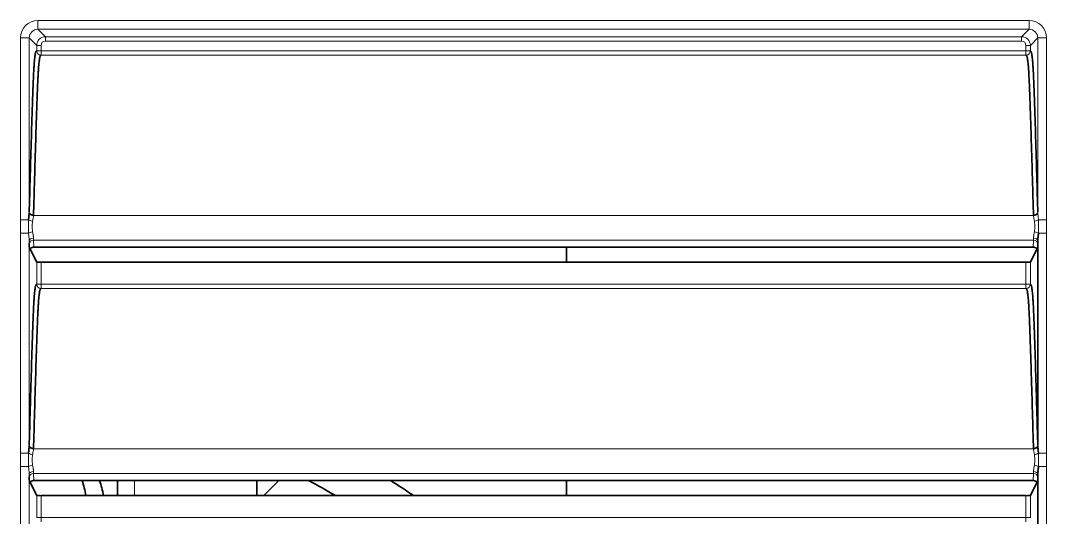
# Model space of a CAD drawing. Header units: inches. Extents: x -1096 to 3103, y -191 to 3207.
# Drawn here: x 2372.7 to 2431.7, y 1751.6 to 1780.1 of the extents above; entities that cross this region are included whole.
import ezdxf

# ---------------------------------------------------------------- set-up
doc = ezdxf.new("R2010")
doc.units = ezdxf.units.IN

msp = doc.modelspace()

# ---------------------------------------------------------------- linework, layer by layer
at = {"lineweight": 13}
for p, q in [((2373.723, 1779.624), (2373.723, 1780.123)), ((2373.723, 1780.123), (2430.69, 1780.123)), ((2373.723, 1779.624), (2374.151, 1779.195)), ((2430.69, 1779.624), (2373.723, 1779.624)), ((2430.261, 1779.195), (2430.69, 1779.624)), ((2430.69, 1779.624), (2430.69, 1780.123)), ((2372.723, 1779.124), (2373.223, 1779.124)), ((2372.723, 1768.679), (2372.723, 1779.124)), ((2373.652, 1778.695), (2373.223, 1779.124)), ((2373.223, 1779.124), (2373.223, 1769.131)), ((2374.151, 1779.195), (2374.151, 1778.945)), ((2374.151, 1779.195), (2430.261, 1779.195)), ((2430.261, 1779.195), (2430.261, 1778.945)), ((2431.189, 1779.124), (2430.761, 1778.695)), ((2431.189, 1769.131), (2431.189, 1779.124)), ((2431.189, 1779.124), (2431.689, 1779.124)), ((2431.689, 1779.124), (2431.689, 1768.679)), ((2373.652, 1778.695), (2373.901, 1778.695)), ((2373.652, 1778.389), (2373.652, 1778.695)), ((2373.901, 1778.695), (2373.901, 1778.389)), ((2430.261, 1778.945), (2374.151, 1778.945)), ((2430.511, 1778.389), (2430.511, 1778.695)), ((2430.511, 1778.695), (2430.761, 1778.695)), ((2430.761, 1778.695), (2430.761, 1778.389)), ((2373.652, 1778.389), (2373.901, 1778.389)), ((2373.901, 1778.389), (2430.511, 1778.389)), ((2373.901, 1778.389), (2373.901, 1778.139)), ((2430.511, 1778.139), (2373.901, 1778.139)), ((2430.511, 1778.389), (2430.761, 1778.389)), ((2430.511, 1778.389), (2430.511, 1778.139)), ((2372.723, 1768.679), (2373.186, 1768.679)), ((2373.47, 1768.923), (2430.942, 1768.923)), ((2431.226, 1768.679), (2431.689, 1768.679)), ((2372.723, 1767.913), (2373.186, 1767.913)), ((2372.723, 1755.279), (2372.723, 1767.913)), ((2431.226, 1767.913), (2431.689, 1767.913)), ((2431.689, 1767.913), (2431.689, 1755.279)), ((2373.223, 1767.464), (2373.223, 1755.731)), ((2373.478, 1767.515), (2373.496, 1767.11)), ((2430.934, 1767.515), (2373.478, 1767.515)), ((2430.916, 1767.11), (2430.934, 1767.515)), ((2373.652, 1764.989), (2373.652, 1766.257)), ((2373.901, 1766.241), (2373.901, 1764.989)), ((2430.511, 1764.989), (2430.511, 1766.241)), ((2430.761, 1766.257), (2430.761, 1764.989)), ((2373.901, 1764.989), (2373.652, 1764.989)), ((2373.901, 1764.989), (2430.511, 1764.989)), ((2373.901, 1764.989), (2373.901, 1764.739)), ((2430.511, 1764.989), (2430.761, 1764.989)), ((2430.511, 1764.989), (2430.511, 1764.739)), ((2430.511, 1764.739), (2373.901, 1764.739)), ((2373.47, 1755.523), (2430.942, 1755.523)), ((2372.723, 1755.279), (2373.186, 1755.279)), ((2431.226, 1755.279), (2431.689, 1755.279)), ((2372.723, 1754.513), (2373.186, 1754.513)), ((2372.723, 1741.879), (2372.723, 1754.513)), ((2431.226, 1754.513), (2431.689, 1754.513)), ((2431.689, 1754.513), (2431.689, 1741.879)), ((2373.223, 1754.064), (2373.223, 1742.331)), ((2373.478, 1754.115), (2373.496, 1753.71)), ((2430.934, 1754.115), (2373.478, 1754.115)), ((2379.271, 1753.71), (2379.271, 1752.84)), ((2430.916, 1753.71), (2430.934, 1754.115)), ((2373.652, 1751.589), (2373.652, 1752.857)), ((2373.901, 1752.841), (2373.901, 1751.589)), ((2430.511, 1751.589), (2430.511, 1752.841)), ((2430.761, 1752.857), (2430.761, 1751.589)), ((2373.901, 1751.589), (2373.652, 1751.589)), ((2373.901, 1751.589), (2430.511, 1751.589)), ((2373.901, 1751.589), (2373.901, 1751.339)), ((2430.511, 1751.589), (2430.761, 1751.589)), ((2430.511, 1751.589), (2430.511, 1751.339))]:
    msp.add_line(p, q, dxfattribs=at)
at = {"lineweight": 35}
for p, q in [((2373.246, 1766.919), (2373.228, 1767.32)), ((2431.184, 1767.32), (2431.166, 1766.919)), ((2431.189, 1755.731), (2431.189, 1767.464)), ((2373.652, 1766.257), (2373.276, 1767.003)), ((2430.916, 1767.11), (2373.496, 1767.11)), ((2404.106, 1767.108), (2404.106, 1766.239)), ((2431.136, 1767.003), (2430.761, 1766.257)), ((2430.511, 1766.241), (2373.901, 1766.241)), ((2373.246, 1753.519), (2373.228, 1753.92)), ((2430.916, 1753.71), (2373.496, 1753.71)), ((2378.306, 1752.84), (2378.306, 1753.71)), ((2386.306, 1753.71), (2386.306, 1752.84)), ((2387.562, 1753.71), (2386.693, 1752.84)), ((2404.106, 1753.704), (2404.106, 1752.836)), ((2431.184, 1753.92), (2431.166, 1753.519)), ((2431.189, 1742.331), (2431.189, 1754.064)), ((2373.652, 1752.857), (2373.276, 1753.603)), ((2431.136, 1753.603), (2430.761, 1752.857)), ((2430.511, 1752.841), (2373.901, 1752.841))]:
    msp.add_line(p, q, dxfattribs=at)
for radius, start, end in [(57.6, 59.63767, 61.39426), (60, 55.92938, 57.4425)]:
    msp.add_arc((2361.706, 1703.141), radius, start, end, dxfattribs=at)
at = {"lineweight": 13}
for centre, major_axis, ratio, start_param, end_param in [((2373.724, 1779.123), (0.708, -0.708), 0.998783, 2.356803, 3.926382), ((2373.724, 1779.123), (-0.355, 0.355), 0.996359, 5.498396, 7.067974), ((2430.688, 1779.123), (-0.708, -0.708), 0.998783, 2.356803, 3.926382), ((2430.688, 1779.123), (0.355, 0.355), 0.996359, 5.498396, 7.067974), ((2374.152, 1778.695), (-0.354, 0.354), 0.999999, 5.498396, 7.067974), ((2430.261, 1778.695), (0.354, 0.354), 0.999999, 5.498396, 7.067974), ((2374.152, 1778.695), (0.177, -0.177), 0.998783, 2.356803, 3.926382), ((2430.261, 1778.695), (-0.177, -0.177), 0.998783, 2.356803, 3.926382), ((2373.901, 1778.389), (-0.066, 0.241), 0.999345, 1.301791, 2.872251), ((2430.511, 1778.389), (-0.066, -0.241), 0.999345, 0.269342, 1.839802), ((2373.47, 1769.079), (-0.249, 0.018), 0.625593, 0.115951, 1.616349), ((2373.473, 1769.131), (-0.25, 0.007), 0.626591, 0.044795, 1.588394), ((2430.939, 1769.131), (-0.25, -0.007), 0.626591, 1.553199, 3.096797), ((2430.942, 1769.079), (-0.249, -0.018), 0.625593, 1.525244, 3.025641), ((2373.418, 1768.679), (-0.248, 0.033), 0.303681, 0.408018, 1.610641), ((2430.995, 1768.679), (-0.248, -0.033), 0.303681, 1.530952, 2.733575), ((2373.418, 1767.913), (-0.248, -0.033), 0.303681, 4.672545, 5.875168), ((2430.995, 1767.913), (-0.248, 0.033), 0.303681, 3.54961, 4.752233), ((2373.473, 1767.464), (-0.25, -0.008), 0.665625, 4.69165, 6.236404), ((2373.256, 1768.296), (0, 1.25), 0.034921, 2.299368, 2.466852), ((2373.478, 1767.32), (-0.25, -0.011), 0.780579, 4.678329, 6.227322), ((2373.505, 1768.296), (0, 1), 0.043651, 2.299368, 2.466852), ((2430.907, 1768.296), (0, 1), 0.043651, 3.816333, 3.983817), ((2430.934, 1767.32), (-0.25, 0.011), 0.780579, 3.197456, 4.746449), ((2430.939, 1767.464), (-0.25, 0.008), 0.665625, 3.188374, 4.733128), ((2431.157, 1768.296), (0, 1.25), 0.034921, 3.816334, 3.983818), ((2373.901, 1764.989), (-0.066, 0.241), 0.999345, 1.301791, 2.872251), ((2430.511, 1764.989), (-0.066, -0.241), 0.999345, 0.269342, 1.839802), ((2373.47, 1755.679), (-0.249, 0.018), 0.625593, 0.115951, 1.616349), ((2373.473, 1755.731), (-0.25, 0.007), 0.626591, 0.044795, 1.588394), ((2430.939, 1755.731), (-0.25, -0.007), 0.626591, 1.553199, 3.096797), ((2430.942, 1755.679), (-0.249, -0.018), 0.625593, 1.525244, 3.025641), ((2373.418, 1755.279), (-0.248, 0.033), 0.303681, 0.408018, 1.610641), ((2430.995, 1755.279), (-0.248, -0.033), 0.303681, 1.530952, 2.733575), ((2373.418, 1754.513), (-0.248, -0.033), 0.303681, 4.672545, 5.875168), ((2373.473, 1754.064), (-0.25, -0.008), 0.665625, 4.69165, 6.236404), ((2373.505, 1754.896), (0, 1), 0.043651, 2.299368, 2.466852), ((2430.907, 1754.896), (0, 1), 0.043651, 3.816333, 3.983817), ((2430.939, 1754.064), (-0.25, 0.008), 0.665625, 3.188374, 4.733128), ((2430.995, 1754.513), (-0.248, 0.033), 0.303681, 3.54961, 4.752233), ((2373.256, 1754.896), (0, 1.25), 0.034921, 2.299368, 2.466852), ((2373.478, 1753.92), (-0.25, -0.011), 0.780579, 4.678329, 6.227322), ((2430.934, 1753.92), (-0.25, 0.011), 0.780579, 3.197456, 4.746449), ((2431.157, 1754.896), (0, 1.25), 0.034921, 3.816334, 3.983818)]:
    msp.add_ellipse(centre, major_axis=major_axis, ratio=ratio, start_param=start_param, end_param=end_param, dxfattribs=at)
at = {"lineweight": 35}
for centre, major_axis, ratio, start_param, end_param in [((2373.901, 1766.258), (-0.25, 0), 0.06935, 0.034907, 1.570796), ((2430.511, 1766.258), (-0.25, 0), 0.06935, 1.570796, 3.106686), ((2371.828, 1750.27), (-1.513, -6.63), 0.681998, 2.118415, 2.263542), ((2372.897, 1750.026), (1.513, 6.63), 0.681998, 5.299744, 5.448086), ((2373.901, 1752.858), (-0.25, 0), 0.06935, 0.034907, 1.570796), ((2430.511, 1752.858), (-0.25, 0), 0.06935, 1.570796, 3.106686)]:
    msp.add_ellipse(centre, major_axis=major_axis, ratio=ratio, start_param=start_param, end_param=end_param, dxfattribs=at)
for points, knots in [([(2373.223, 1769.131), (2373.238, 1769.653), (2373.252, 1770.175), (2373.275, 1770.953), (2373.282, 1771.213), (2373.297, 1771.73), (2373.304, 1771.988), (2373.319, 1772.502), (2373.327, 1772.758), (2373.342, 1773.268), (2373.35, 1773.522), (2373.365, 1774.026), (2373.373, 1774.276), (2373.389, 1774.772), (2373.397, 1775.018), (2373.409, 1775.38), (2373.413, 1775.5), (2373.419, 1775.678), (2373.421, 1775.737), (2373.425, 1775.855), (2373.428, 1775.913), (2373.434, 1776.086), (2373.443, 1776.313), (2373.451, 1776.531), (2373.465, 1776.849), (2373.474, 1777.049), (2373.489, 1777.323), (2373.494, 1777.41), (2373.5, 1777.512), (2373.502, 1777.532), (2373.504, 1777.571), (2373.508, 1777.629), (2373.512, 1777.683), (2373.52, 1777.786), (2373.526, 1777.848), (2373.537, 1777.96), (2373.542, 1778.01), (2373.559, 1778.142), (2373.57, 1778.206), (2373.584, 1778.267), (2373.587, 1778.278), (2373.593, 1778.298), (2373.596, 1778.307), (2373.605, 1778.332), (2373.611, 1778.345), (2373.622, 1778.366), (2373.628, 1778.373), (2373.64, 1778.384), (2373.646, 1778.388), (2373.652, 1778.389)], [0, 0, 0, 0, 0.125, 0.125, 0.1875, 0.1875, 0.25, 0.25, 0.3125, 0.3125, 0.375, 0.375, 0.4375, 0.4375, 0.5, 0.5, 0.53125, 0.53125, 0.546875, 0.546875, 0.5625, 0.5625, 0.59375, 0.625, 0.625, 0.6875, 0.6875, 0.71875, 0.71875, 0.726563, 0.726563, 0.734375, 0.75, 0.75, 0.78125, 0.78125, 0.8125, 0.8125, 0.875, 0.875, 0.890625, 0.890625, 0.90625, 0.90625, 0.9375, 0.9375, 0.96875, 0.96875, 1, 1, 1, 1]), ([(2373.901, 1778.139), (2373.896, 1778.138), (2373.89, 1778.135), (2373.878, 1778.124), (2373.872, 1778.116), (2373.861, 1778.096), (2373.855, 1778.083), (2373.846, 1778.059), (2373.843, 1778.05), (2373.837, 1778.03), (2373.834, 1778.019), (2373.82, 1777.959), (2373.808, 1777.895), (2373.791, 1777.764), (2373.785, 1777.714), (2373.774, 1777.603), (2373.769, 1777.54), (2373.761, 1777.437), (2373.758, 1777.401), (2373.754, 1777.344), (2373.753, 1777.325), (2373.75, 1777.286), (2373.749, 1777.265), (2373.742, 1777.163), (2373.737, 1777.077), (2373.727, 1776.895), (2373.722, 1776.799), (2373.713, 1776.601), (2373.703, 1776.396), (2373.695, 1776.18), (2373.686, 1775.959), (2373.682, 1775.847), (2373.673, 1775.618), (2373.669, 1775.502), (2373.661, 1775.267), (2373.657, 1775.149), (2373.645, 1774.79), (2373.637, 1774.547), (2373.621, 1774.057), (2373.613, 1773.809), (2373.598, 1773.31), (2373.591, 1773.06), (2373.576, 1772.556), (2373.568, 1772.303), (2373.546, 1771.541), (2373.531, 1771.03), (2373.502, 1770.005), (2373.487, 1769.49), (2373.473, 1768.974)], [0, 0, 0, 0, 0.03125, 0.03125, 0.0625, 0.0625, 0.09375, 0.09375, 0.109375, 0.109375, 0.125, 0.125, 0.1875, 0.1875, 0.21875, 0.21875, 0.25, 0.25, 0.265625, 0.265625, 0.273437, 0.273437, 0.28125, 0.28125, 0.3125, 0.3125, 0.34375, 0.34375, 0.375, 0.40625, 0.40625, 0.4375, 0.4375, 0.46875, 0.46875, 0.5, 0.5, 0.5625, 0.5625, 0.625, 0.625, 0.6875, 0.6875, 0.75, 0.75, 0.875, 0.875, 1, 1, 1, 1]), ([(2430.939, 1768.974), (2430.925, 1769.489), (2430.91, 1770.004), (2430.881, 1771.028), (2430.866, 1771.538), (2430.844, 1772.299), (2430.837, 1772.552), (2430.822, 1773.055), (2430.814, 1773.306), (2430.799, 1773.804), (2430.791, 1774.051), (2430.776, 1774.541), (2430.768, 1774.784), (2430.756, 1775.142), (2430.752, 1775.261), (2430.743, 1775.496), (2430.739, 1775.612), (2430.731, 1775.841), (2430.727, 1775.954), (2430.718, 1776.175), (2430.709, 1776.392), (2430.7, 1776.597), (2430.69, 1776.795), (2430.685, 1776.891), (2430.676, 1777.074), (2430.67, 1777.161), (2430.664, 1777.263), (2430.662, 1777.283), (2430.66, 1777.323), (2430.656, 1777.381), (2430.652, 1777.435), (2430.644, 1777.539), (2430.638, 1777.601), (2430.627, 1777.713), (2430.621, 1777.763), (2430.604, 1777.894), (2430.593, 1777.959), (2430.578, 1778.018), (2430.575, 1778.029), (2430.569, 1778.049), (2430.566, 1778.058), (2430.558, 1778.083), (2430.552, 1778.096), (2430.54, 1778.116), (2430.534, 1778.124), (2430.522, 1778.135), (2430.517, 1778.138), (2430.511, 1778.139)], [0, 0, 0, 0, 0.125, 0.125, 0.25, 0.25, 0.3125, 0.3125, 0.375, 0.375, 0.4375, 0.4375, 0.5, 0.5, 0.53125, 0.53125, 0.5625, 0.5625, 0.59375, 0.59375, 0.625, 0.65625, 0.65625, 0.6875, 0.6875, 0.71875, 0.71875, 0.726562, 0.726562, 0.734375, 0.75, 0.75, 0.78125, 0.78125, 0.8125, 0.8125, 0.875, 0.875, 0.890625, 0.890625, 0.90625, 0.90625, 0.9375, 0.9375, 0.96875, 0.96875, 1, 1, 1, 1]), ([(2430.761, 1778.389), (2430.766, 1778.388), (2430.772, 1778.384), (2430.784, 1778.373), (2430.79, 1778.366), (2430.802, 1778.345), (2430.807, 1778.332), (2430.816, 1778.307), (2430.819, 1778.298), (2430.825, 1778.278), (2430.828, 1778.267), (2430.842, 1778.207), (2430.853, 1778.142), (2430.87, 1778.01), (2430.876, 1777.96), (2430.887, 1777.849), (2430.892, 1777.786), (2430.9, 1777.683), (2430.903, 1777.647), (2430.908, 1777.572), (2430.91, 1777.533), (2430.918, 1777.41), (2430.923, 1777.323), (2430.938, 1777.05), (2430.947, 1776.849), (2430.961, 1776.531), (2430.97, 1776.314), (2430.978, 1776.087), (2430.985, 1775.913), (2430.987, 1775.855), (2430.991, 1775.738), (2430.993, 1775.679), (2430.999, 1775.501), (2431.003, 1775.381), (2431.016, 1775.018), (2431.024, 1774.773), (2431.039, 1774.277), (2431.047, 1774.026), (2431.063, 1773.522), (2431.07, 1773.268), (2431.085, 1772.758), (2431.093, 1772.502), (2431.108, 1771.988), (2431.115, 1771.73), (2431.13, 1771.213), (2431.138, 1770.954), (2431.16, 1770.175), (2431.175, 1769.653), (2431.189, 1769.131)], [0, 0, 0, 0, 0.03125, 0.03125, 0.0625, 0.0625, 0.09375, 0.09375, 0.109375, 0.109375, 0.125, 0.125, 0.1875, 0.1875, 0.21875, 0.21875, 0.25, 0.25, 0.265625, 0.265625, 0.28125, 0.28125, 0.3125, 0.3125, 0.375, 0.375, 0.40625, 0.4375, 0.4375, 0.453125, 0.453125, 0.46875, 0.46875, 0.5, 0.5, 0.5625, 0.5625, 0.625, 0.625, 0.6875, 0.6875, 0.75, 0.75, 0.8125, 0.8125, 0.875, 0.875, 1, 1, 1, 1]), ([(2373.186, 1768.679), (2373.189, 1768.713), (2373.192, 1768.748), (2373.199, 1768.817), (2373.203, 1768.851), (2373.209, 1768.917), (2373.212, 1768.95), (2373.217, 1769.016), (2373.22, 1769.048), (2373.221, 1769.079)], [0, 0, 0, 0, 0.25, 0.25, 0.5, 0.5, 0.75, 0.75, 1, 1, 1, 1]), ([(2431.226, 1767.913), (2431.223, 1767.874), (2431.219, 1767.835), (2431.211, 1767.757), (2431.207, 1767.719), (2431.2, 1767.644), (2431.197, 1767.607), (2431.192, 1767.534), (2431.19, 1767.499), (2431.189, 1767.464)], [0, 0, 0, 0, 0.25, 0.25, 0.5, 0.5, 0.75, 0.75, 1, 1, 1, 1]), ([(2373.496, 1767.11), (2373.48, 1767.11), (2373.464, 1767.109), (2373.44, 1767.105), (2373.432, 1767.103), (2373.417, 1767.1), (2373.409, 1767.098), (2373.386, 1767.091), (2373.372, 1767.085), (2373.345, 1767.071), (2373.332, 1767.063), (2373.309, 1767.045), (2373.299, 1767.036), (2373.285, 1767.02), (2373.281, 1767.015), (2373.273, 1767.004), (2373.27, 1766.998), (2373.26, 1766.981), (2373.255, 1766.969), (2373.248, 1766.944), (2373.246, 1766.932), (2373.246, 1766.919)], [0, 0, 0, 0, 0.125, 0.125, 0.1875, 0.1875, 0.25, 0.25, 0.375, 0.375, 0.5, 0.5, 0.625, 0.625, 0.6875, 0.6875, 0.75, 0.75, 0.875, 0.875, 1, 1, 1, 1]), ([(2431.166, 1766.919), (2431.166, 1766.932), (2431.164, 1766.944), (2431.159, 1766.962), (2431.157, 1766.968), (2431.152, 1766.981), (2431.149, 1766.986), (2431.139, 1767.004), (2431.132, 1767.015), (2431.113, 1767.036), (2431.103, 1767.045), (2431.08, 1767.063), (2431.067, 1767.071), (2431.047, 1767.081), (2431.04, 1767.084), (2431.026, 1767.09), (2431.018, 1767.093), (2430.996, 1767.1), (2430.981, 1767.104), (2430.949, 1767.109), (2430.933, 1767.11), (2430.916, 1767.11)], [0, 0, 0, 0, 0.125, 0.125, 0.1875, 0.1875, 0.25, 0.25, 0.375, 0.375, 0.5, 0.5, 0.625, 0.625, 0.6875, 0.6875, 0.75, 0.75, 0.875, 0.875, 1, 1, 1, 1]), ([(2373.223, 1755.731), (2373.238, 1756.253), (2373.252, 1756.775), (2373.275, 1757.553), (2373.282, 1757.813), (2373.297, 1758.33), (2373.304, 1758.588), (2373.319, 1759.102), (2373.327, 1759.358), (2373.342, 1759.868), (2373.35, 1760.122), (2373.365, 1760.626), (2373.373, 1760.876), (2373.389, 1761.372), (2373.397, 1761.618), (2373.409, 1761.98), (2373.413, 1762.1), (2373.419, 1762.278), (2373.421, 1762.337), (2373.425, 1762.455), (2373.428, 1762.513), (2373.434, 1762.686), (2373.443, 1762.913), (2373.451, 1763.131), (2373.465, 1763.449), (2373.474, 1763.649), (2373.489, 1763.923), (2373.494, 1764.01), (2373.5, 1764.112), (2373.502, 1764.132), (2373.504, 1764.171), (2373.508, 1764.229), (2373.512, 1764.283), (2373.52, 1764.386), (2373.526, 1764.448), (2373.537, 1764.56), (2373.542, 1764.61), (2373.559, 1764.742), (2373.57, 1764.806), (2373.584, 1764.867), (2373.587, 1764.878), (2373.593, 1764.898), (2373.596, 1764.907), (2373.605, 1764.932), (2373.611, 1764.945), (2373.622, 1764.966), (2373.628, 1764.973), (2373.64, 1764.984), (2373.646, 1764.988), (2373.652, 1764.989)], [0, 0, 0, 0, 0.125, 0.125, 0.1875, 0.1875, 0.25, 0.25, 0.3125, 0.3125, 0.375, 0.375, 0.4375, 0.4375, 0.5, 0.5, 0.53125, 0.53125, 0.546875, 0.546875, 0.5625, 0.5625, 0.59375, 0.625, 0.625, 0.6875, 0.6875, 0.71875, 0.71875, 0.726563, 0.726563, 0.734375, 0.75, 0.75, 0.78125, 0.78125, 0.8125, 0.8125, 0.875, 0.875, 0.890625, 0.890625, 0.90625, 0.90625, 0.9375, 0.9375, 0.96875, 0.96875, 1, 1, 1, 1]), ([(2430.761, 1764.989), (2430.766, 1764.988), (2430.772, 1764.984), (2430.784, 1764.973), (2430.79, 1764.966), (2430.802, 1764.945), (2430.807, 1764.932), (2430.816, 1764.907), (2430.819, 1764.898), (2430.825, 1764.878), (2430.828, 1764.867), (2430.842, 1764.807), (2430.853, 1764.742), (2430.87, 1764.61), (2430.876, 1764.56), (2430.887, 1764.449), (2430.892, 1764.386), (2430.9, 1764.283), (2430.903, 1764.247), (2430.908, 1764.172), (2430.91, 1764.133), (2430.918, 1764.01), (2430.923, 1763.923), (2430.938, 1763.65), (2430.947, 1763.449), (2430.961, 1763.131), (2430.97, 1762.914), (2430.978, 1762.687), (2430.985, 1762.513), (2430.987, 1762.455), (2430.991, 1762.338), (2430.993, 1762.279), (2430.999, 1762.101), (2431.003, 1761.981), (2431.016, 1761.618), (2431.024, 1761.373), (2431.039, 1760.877), (2431.047, 1760.626), (2431.063, 1760.122), (2431.07, 1759.868), (2431.085, 1759.358), (2431.093, 1759.102), (2431.108, 1758.588), (2431.115, 1758.33), (2431.13, 1757.813), (2431.138, 1757.554), (2431.16, 1756.775), (2431.175, 1756.253), (2431.189, 1755.731)], [0, 0, 0, 0, 0.03125, 0.03125, 0.0625, 0.0625, 0.09375, 0.09375, 0.109375, 0.109375, 0.125, 0.125, 0.1875, 0.1875, 0.21875, 0.21875, 0.25, 0.25, 0.265625, 0.265625, 0.28125, 0.28125, 0.3125, 0.3125, 0.375, 0.375, 0.40625, 0.4375, 0.4375, 0.453125, 0.453125, 0.46875, 0.46875, 0.5, 0.5, 0.5625, 0.5625, 0.625, 0.625, 0.6875, 0.6875, 0.75, 0.75, 0.8125, 0.8125, 0.875, 0.875, 1, 1, 1, 1]), ([(2373.901, 1764.739), (2373.896, 1764.738), (2373.89, 1764.735), (2373.878, 1764.724), (2373.872, 1764.716), (2373.861, 1764.696), (2373.855, 1764.683), (2373.846, 1764.659), (2373.843, 1764.65), (2373.837, 1764.63), (2373.834, 1764.619), (2373.82, 1764.559), (2373.808, 1764.495), (2373.791, 1764.364), (2373.785, 1764.314), (2373.774, 1764.203), (2373.769, 1764.14), (2373.761, 1764.037), (2373.758, 1764.001), (2373.754, 1763.944), (2373.753, 1763.925), (2373.75, 1763.886), (2373.749, 1763.865), (2373.742, 1763.763), (2373.737, 1763.677), (2373.727, 1763.495), (2373.722, 1763.399), (2373.713, 1763.201), (2373.703, 1762.996), (2373.695, 1762.78), (2373.686, 1762.559), (2373.682, 1762.447), (2373.673, 1762.218), (2373.669, 1762.102), (2373.661, 1761.867), (2373.657, 1761.749), (2373.645, 1761.39), (2373.637, 1761.147), (2373.621, 1760.657), (2373.613, 1760.409), (2373.598, 1759.91), (2373.591, 1759.66), (2373.576, 1759.156), (2373.568, 1758.903), (2373.546, 1758.141), (2373.531, 1757.63), (2373.502, 1756.605), (2373.487, 1756.09), (2373.473, 1755.574)], [0, 0, 0, 0, 0.03125, 0.03125, 0.0625, 0.0625, 0.09375, 0.09375, 0.109375, 0.109375, 0.125, 0.125, 0.1875, 0.1875, 0.21875, 0.21875, 0.25, 0.25, 0.265625, 0.265625, 0.273437, 0.273437, 0.28125, 0.28125, 0.3125, 0.3125, 0.34375, 0.34375, 0.375, 0.40625, 0.40625, 0.4375, 0.4375, 0.46875, 0.46875, 0.5, 0.5, 0.5625, 0.5625, 0.625, 0.625, 0.6875, 0.6875, 0.75, 0.75, 0.875, 0.875, 1, 1, 1, 1]), ([(2430.939, 1755.574), (2430.925, 1756.089), (2430.91, 1756.604), (2430.881, 1757.628), (2430.866, 1758.138), (2430.844, 1758.899), (2430.837, 1759.152), (2430.822, 1759.655), (2430.814, 1759.906), (2430.799, 1760.404), (2430.791, 1760.651), (2430.776, 1761.141), (2430.768, 1761.384), (2430.756, 1761.742), (2430.752, 1761.861), (2430.743, 1762.096), (2430.739, 1762.212), (2430.731, 1762.441), (2430.727, 1762.554), (2430.718, 1762.775), (2430.709, 1762.992), (2430.7, 1763.197), (2430.69, 1763.395), (2430.685, 1763.491), (2430.676, 1763.674), (2430.67, 1763.761), (2430.664, 1763.863), (2430.662, 1763.883), (2430.66, 1763.923), (2430.656, 1763.981), (2430.652, 1764.035), (2430.644, 1764.139), (2430.638, 1764.201), (2430.627, 1764.313), (2430.621, 1764.363), (2430.604, 1764.494), (2430.593, 1764.559), (2430.578, 1764.618), (2430.575, 1764.629), (2430.569, 1764.649), (2430.566, 1764.658), (2430.558, 1764.683), (2430.552, 1764.696), (2430.54, 1764.716), (2430.534, 1764.724), (2430.522, 1764.735), (2430.517, 1764.738), (2430.511, 1764.739)], [0, 0, 0, 0, 0.125, 0.125, 0.25, 0.25, 0.3125, 0.3125, 0.375, 0.375, 0.4375, 0.4375, 0.5, 0.5, 0.53125, 0.53125, 0.5625, 0.5625, 0.59375, 0.59375, 0.625, 0.65625, 0.65625, 0.6875, 0.6875, 0.71875, 0.71875, 0.726562, 0.726562, 0.734375, 0.75, 0.75, 0.78125, 0.78125, 0.8125, 0.8125, 0.875, 0.875, 0.890625, 0.890625, 0.90625, 0.90625, 0.9375, 0.9375, 0.96875, 0.96875, 1, 1, 1, 1]), ([(2373.186, 1755.279), (2373.189, 1755.313), (2373.192, 1755.348), (2373.199, 1755.417), (2373.203, 1755.451), (2373.209, 1755.517), (2373.212, 1755.55), (2373.217, 1755.616), (2373.22, 1755.648), (2373.221, 1755.679)], [0, 0, 0, 0, 0.25, 0.25, 0.5, 0.5, 0.75, 0.75, 1, 1, 1, 1]), ([(2431.191, 1755.679), (2431.193, 1755.648), (2431.195, 1755.615), (2431.2, 1755.55), (2431.203, 1755.517), (2431.213, 1755.417), (2431.22, 1755.348), (2431.226, 1755.279)], [0, 0, 0, 0, 0.25, 0.25, 0.5, 0.5, 1, 1, 1, 1]), ([(2431.226, 1754.513), (2431.223, 1754.474), (2431.219, 1754.435), (2431.211, 1754.357), (2431.207, 1754.319), (2431.2, 1754.244), (2431.197, 1754.207), (2431.192, 1754.134), (2431.19, 1754.099), (2431.189, 1754.064)], [0, 0, 0, 0, 0.25, 0.25, 0.5, 0.5, 0.75, 0.75, 1, 1, 1, 1]), ([(2373.496, 1753.71), (2373.48, 1753.71), (2373.464, 1753.709), (2373.44, 1753.705), (2373.432, 1753.703), (2373.417, 1753.7), (2373.409, 1753.698), (2373.386, 1753.691), (2373.372, 1753.685), (2373.345, 1753.671), (2373.332, 1753.663), (2373.309, 1753.645), (2373.299, 1753.636), (2373.285, 1753.62), (2373.281, 1753.615), (2373.273, 1753.604), (2373.27, 1753.598), (2373.26, 1753.581), (2373.255, 1753.569), (2373.248, 1753.544), (2373.246, 1753.532), (2373.246, 1753.519)], [0, 0, 0, 0, 0.125, 0.125, 0.1875, 0.1875, 0.25, 0.25, 0.375, 0.375, 0.5, 0.5, 0.625, 0.625, 0.6875, 0.6875, 0.75, 0.75, 0.875, 0.875, 1, 1, 1, 1]), ([(2431.166, 1753.519), (2431.166, 1753.532), (2431.164, 1753.544), (2431.159, 1753.562), (2431.157, 1753.568), (2431.152, 1753.581), (2431.149, 1753.586), (2431.139, 1753.604), (2431.132, 1753.615), (2431.113, 1753.636), (2431.103, 1753.645), (2431.08, 1753.663), (2431.067, 1753.671), (2431.047, 1753.681), (2431.04, 1753.684), (2431.026, 1753.69), (2431.018, 1753.693), (2430.996, 1753.7), (2430.981, 1753.704), (2430.949, 1753.709), (2430.933, 1753.71), (2430.916, 1753.71)], [0, 0, 0, 0, 0.125, 0.125, 0.1875, 0.1875, 0.25, 0.25, 0.375, 0.375, 0.5, 0.5, 0.625, 0.625, 0.6875, 0.6875, 0.75, 0.75, 0.875, 0.875, 1, 1, 1, 1])]:
    msp.add_open_spline(points, degree=3, knots=knots, dxfattribs=at)
at = {"lineweight": 13}
for points in [[(2373.221, 1769.079), (2373.222, 1769.096), (2373.223, 1769.114), (2373.223, 1769.131)], [(2373.473, 1768.974), (2373.472, 1768.957), (2373.471, 1768.94), (2373.47, 1768.923)], [(2430.942, 1768.923), (2430.941, 1768.94), (2430.94, 1768.957), (2430.939, 1768.974)], [(2431.189, 1769.131), (2431.19, 1769.114), (2431.19, 1769.096), (2431.191, 1769.079)], [(2373.221, 1755.679), (2373.222, 1755.696), (2373.223, 1755.714), (2373.223, 1755.731)], [(2373.473, 1755.574), (2373.472, 1755.557), (2373.471, 1755.54), (2373.47, 1755.523)], [(2430.942, 1755.523), (2430.941, 1755.54), (2430.94, 1755.557), (2430.939, 1755.574)], [(2431.189, 1755.731), (2431.19, 1755.714), (2431.19, 1755.696), (2431.191, 1755.679)]]:
    msp.add_open_spline(points, degree=3, dxfattribs=at)
for points, knots in [([(2431.191, 1769.079), (2431.193, 1769.048), (2431.195, 1769.015), (2431.2, 1768.95), (2431.203, 1768.917), (2431.213, 1768.817), (2431.22, 1768.748), (2431.226, 1768.679)], [0, 0, 0, 0, 0.25, 0.25, 0.5, 0.5, 1, 1, 1, 1]), ([(2372.723, 1767.913), (2372.723, 1767.977), (2372.725, 1768.041), (2372.728, 1768.168), (2372.729, 1768.232), (2372.729, 1768.36), (2372.728, 1768.424), (2372.725, 1768.551), (2372.723, 1768.615), (2372.723, 1768.679)], [0, 0, 0, 0, 0.25, 0.25, 0.5, 0.5, 0.75, 0.75, 1, 1, 1, 1]), ([(2373.186, 1767.913), (2373.184, 1767.945), (2373.182, 1767.977), (2373.178, 1768.04), (2373.177, 1768.072), (2373.174, 1768.167), (2373.174, 1768.231), (2373.174, 1768.327), (2373.174, 1768.359), (2373.175, 1768.424), (2373.175, 1768.456), (2373.177, 1768.52), (2373.178, 1768.552), (2373.182, 1768.615), (2373.184, 1768.647), (2373.186, 1768.679)], [0, 0, 0, 0, 0.125, 0.125, 0.25, 0.25, 0.5, 0.5, 0.625, 0.625, 0.75, 0.75, 0.875, 0.875, 1, 1, 1, 1]), ([(2373.418, 1768.602), (2373.414, 1768.577), (2373.41, 1768.552), (2373.405, 1768.502), (2373.403, 1768.477), (2373.399, 1768.426), (2373.398, 1768.4), (2373.396, 1768.348), (2373.396, 1768.322), (2373.396, 1768.243), (2373.397, 1768.192), (2373.403, 1768.115), (2373.405, 1768.09), (2373.41, 1768.04), (2373.414, 1768.015), (2373.418, 1767.99)], [0, 0, 0, 0, 0.125, 0.125, 0.25, 0.25, 0.375, 0.375, 0.5, 0.5, 0.75, 0.75, 0.875, 0.875, 1, 1, 1, 1]), ([(2373.47, 1768.923), (2373.466, 1768.874), (2373.457, 1768.823), (2373.443, 1768.743), (2373.438, 1768.716), (2373.428, 1768.66), (2373.422, 1768.631), (2373.418, 1768.602)], [0, 0, 0, 0, 0.5, 0.5, 0.75, 0.75, 1, 1, 1, 1]), ([(2430.995, 1768.602), (2430.985, 1768.66), (2430.974, 1768.716), (2430.96, 1768.796), (2430.955, 1768.822), (2430.949, 1768.861), (2430.948, 1768.873), (2430.944, 1768.898), (2430.943, 1768.911), (2430.942, 1768.923)], [0, 0, 0, 0, 0.5, 0.5, 0.75, 0.75, 0.875, 0.875, 1, 1, 1, 1]), ([(2430.995, 1767.99), (2430.999, 1768.015), (2431.002, 1768.04), (2431.007, 1768.09), (2431.01, 1768.115), (2431.013, 1768.166), (2431.014, 1768.192), (2431.016, 1768.244), (2431.016, 1768.27), (2431.016, 1768.349), (2431.015, 1768.4), (2431.01, 1768.477), (2431.007, 1768.502), (2431.002, 1768.552), (2430.999, 1768.577), (2430.995, 1768.602)], [0, 0, 0, 0, 0.125, 0.125, 0.25, 0.25, 0.375, 0.375, 0.5, 0.5, 0.75, 0.75, 0.875, 0.875, 1, 1, 1, 1]), ([(2431.226, 1768.679), (2431.229, 1768.647), (2431.231, 1768.615), (2431.234, 1768.552), (2431.235, 1768.52), (2431.238, 1768.425), (2431.239, 1768.361), (2431.239, 1768.265), (2431.238, 1768.233), (2431.238, 1768.169), (2431.237, 1768.136), (2431.235, 1768.072), (2431.234, 1768.04), (2431.231, 1767.977), (2431.229, 1767.945), (2431.226, 1767.913)], [0, 0, 0, 0, 0.125, 0.125, 0.25, 0.25, 0.5, 0.5, 0.625, 0.625, 0.75, 0.75, 0.875, 0.875, 1, 1, 1, 1]), ([(2431.689, 1768.679), (2431.689, 1768.615), (2431.687, 1768.551), (2431.684, 1768.424), (2431.683, 1768.36), (2431.683, 1768.232), (2431.684, 1768.168), (2431.687, 1768.041), (2431.689, 1767.977), (2431.689, 1767.913)], [0, 0, 0, 0, 0.25, 0.25, 0.5, 0.5, 0.75, 0.75, 1, 1, 1, 1]), ([(2373.223, 1767.464), (2373.222, 1767.499), (2373.22, 1767.534), (2373.215, 1767.608), (2373.212, 1767.645), (2373.201, 1767.757), (2373.193, 1767.835), (2373.186, 1767.913)], [0, 0, 0, 0, 0.25, 0.25, 0.5, 0.5, 1, 1, 1, 1]), ([(2373.418, 1767.99), (2373.429, 1767.924), (2373.441, 1767.861), (2373.454, 1767.785), (2373.457, 1767.771), (2373.461, 1767.741), (2373.463, 1767.727), (2373.469, 1767.684), (2373.472, 1767.657), (2373.473, 1767.63)], [0, 0, 0, 0, 0.5, 0.5, 0.625, 0.625, 0.75, 0.75, 1, 1, 1, 1]), ([(2430.939, 1767.63), (2430.94, 1767.657), (2430.943, 1767.684), (2430.951, 1767.74), (2430.955, 1767.769), (2430.966, 1767.83), (2430.972, 1767.86), (2430.983, 1767.924), (2430.989, 1767.957), (2430.995, 1767.99)], [0, 0, 0, 0, 0.25, 0.25, 0.5, 0.5, 0.75, 0.75, 1, 1, 1, 1]), ([(2373.47, 1755.523), (2373.466, 1755.474), (2373.457, 1755.423), (2373.443, 1755.343), (2373.438, 1755.316), (2373.428, 1755.26), (2373.422, 1755.231), (2373.418, 1755.202)], [0, 0, 0, 0, 0.5, 0.5, 0.75, 0.75, 1, 1, 1, 1]), ([(2430.995, 1755.202), (2430.985, 1755.26), (2430.974, 1755.316), (2430.96, 1755.396), (2430.955, 1755.422), (2430.949, 1755.461), (2430.948, 1755.473), (2430.944, 1755.498), (2430.943, 1755.511), (2430.942, 1755.523)], [0, 0, 0, 0, 0.5, 0.5, 0.75, 0.75, 0.875, 0.875, 1, 1, 1, 1]), ([(2372.723, 1754.513), (2372.723, 1754.577), (2372.725, 1754.641), (2372.728, 1754.768), (2372.729, 1754.832), (2372.729, 1754.96), (2372.728, 1755.024), (2372.725, 1755.151), (2372.723, 1755.215), (2372.723, 1755.279)], [0, 0, 0, 0, 0.25, 0.25, 0.5, 0.5, 0.75, 0.75, 1, 1, 1, 1]), ([(2373.186, 1754.513), (2373.184, 1754.545), (2373.182, 1754.577), (2373.178, 1754.64), (2373.177, 1754.672), (2373.174, 1754.767), (2373.174, 1754.831), (2373.174, 1754.927), (2373.174, 1754.959), (2373.175, 1755.024), (2373.175, 1755.056), (2373.177, 1755.12), (2373.178, 1755.152), (2373.182, 1755.215), (2373.184, 1755.247), (2373.186, 1755.279)], [0, 0, 0, 0, 0.125, 0.125, 0.25, 0.25, 0.5, 0.5, 0.625, 0.625, 0.75, 0.75, 0.875, 0.875, 1, 1, 1, 1]), ([(2373.418, 1755.202), (2373.414, 1755.177), (2373.41, 1755.152), (2373.405, 1755.102), (2373.403, 1755.077), (2373.399, 1755.026), (2373.398, 1755), (2373.396, 1754.948), (2373.396, 1754.922), (2373.396, 1754.843), (2373.397, 1754.792), (2373.403, 1754.715), (2373.405, 1754.69), (2373.41, 1754.64), (2373.414, 1754.615), (2373.418, 1754.59)], [0, 0, 0, 0, 0.125, 0.125, 0.25, 0.25, 0.375, 0.375, 0.5, 0.5, 0.75, 0.75, 0.875, 0.875, 1, 1, 1, 1]), ([(2430.995, 1754.59), (2430.999, 1754.615), (2431.002, 1754.64), (2431.007, 1754.69), (2431.01, 1754.715), (2431.013, 1754.766), (2431.014, 1754.792), (2431.016, 1754.844), (2431.016, 1754.87), (2431.016, 1754.949), (2431.015, 1755), (2431.01, 1755.077), (2431.007, 1755.102), (2431.002, 1755.152), (2430.999, 1755.177), (2430.995, 1755.202)], [0, 0, 0, 0, 0.125, 0.125, 0.25, 0.25, 0.375, 0.375, 0.5, 0.5, 0.75, 0.75, 0.875, 0.875, 1, 1, 1, 1]), ([(2431.226, 1755.279), (2431.229, 1755.247), (2431.231, 1755.215), (2431.234, 1755.152), (2431.235, 1755.12), (2431.238, 1755.025), (2431.239, 1754.961), (2431.239, 1754.865), (2431.238, 1754.833), (2431.238, 1754.769), (2431.237, 1754.736), (2431.235, 1754.672), (2431.234, 1754.64), (2431.231, 1754.577), (2431.229, 1754.545), (2431.226, 1754.513)], [0, 0, 0, 0, 0.125, 0.125, 0.25, 0.25, 0.5, 0.5, 0.625, 0.625, 0.75, 0.75, 0.875, 0.875, 1, 1, 1, 1]), ([(2431.689, 1755.279), (2431.689, 1755.215), (2431.687, 1755.151), (2431.684, 1755.024), (2431.683, 1754.96), (2431.683, 1754.832), (2431.684, 1754.768), (2431.687, 1754.641), (2431.689, 1754.577), (2431.689, 1754.513)], [0, 0, 0, 0, 0.25, 0.25, 0.5, 0.5, 0.75, 0.75, 1, 1, 1, 1]), ([(2373.223, 1754.064), (2373.222, 1754.099), (2373.22, 1754.134), (2373.215, 1754.208), (2373.212, 1754.245), (2373.201, 1754.357), (2373.193, 1754.435), (2373.186, 1754.513)], [0, 0, 0, 0, 0.25, 0.25, 0.5, 0.5, 1, 1, 1, 1]), ([(2373.418, 1754.59), (2373.429, 1754.524), (2373.441, 1754.461), (2373.454, 1754.385), (2373.457, 1754.371), (2373.461, 1754.341), (2373.463, 1754.327), (2373.469, 1754.284), (2373.472, 1754.257), (2373.473, 1754.23)], [0, 0, 0, 0, 0.5, 0.5, 0.625, 0.625, 0.75, 0.75, 1, 1, 1, 1]), ([(2430.939, 1754.23), (2430.94, 1754.257), (2430.943, 1754.284), (2430.951, 1754.34), (2430.955, 1754.369), (2430.966, 1754.43), (2430.972, 1754.46), (2430.983, 1754.524), (2430.989, 1754.557), (2430.995, 1754.59)], [0, 0, 0, 0, 0.25, 0.25, 0.5, 0.5, 0.75, 0.75, 1, 1, 1, 1])]:
    msp.add_open_spline(points, degree=3, knots=knots, dxfattribs=at)

doc.saveas('drawing.dxf')
